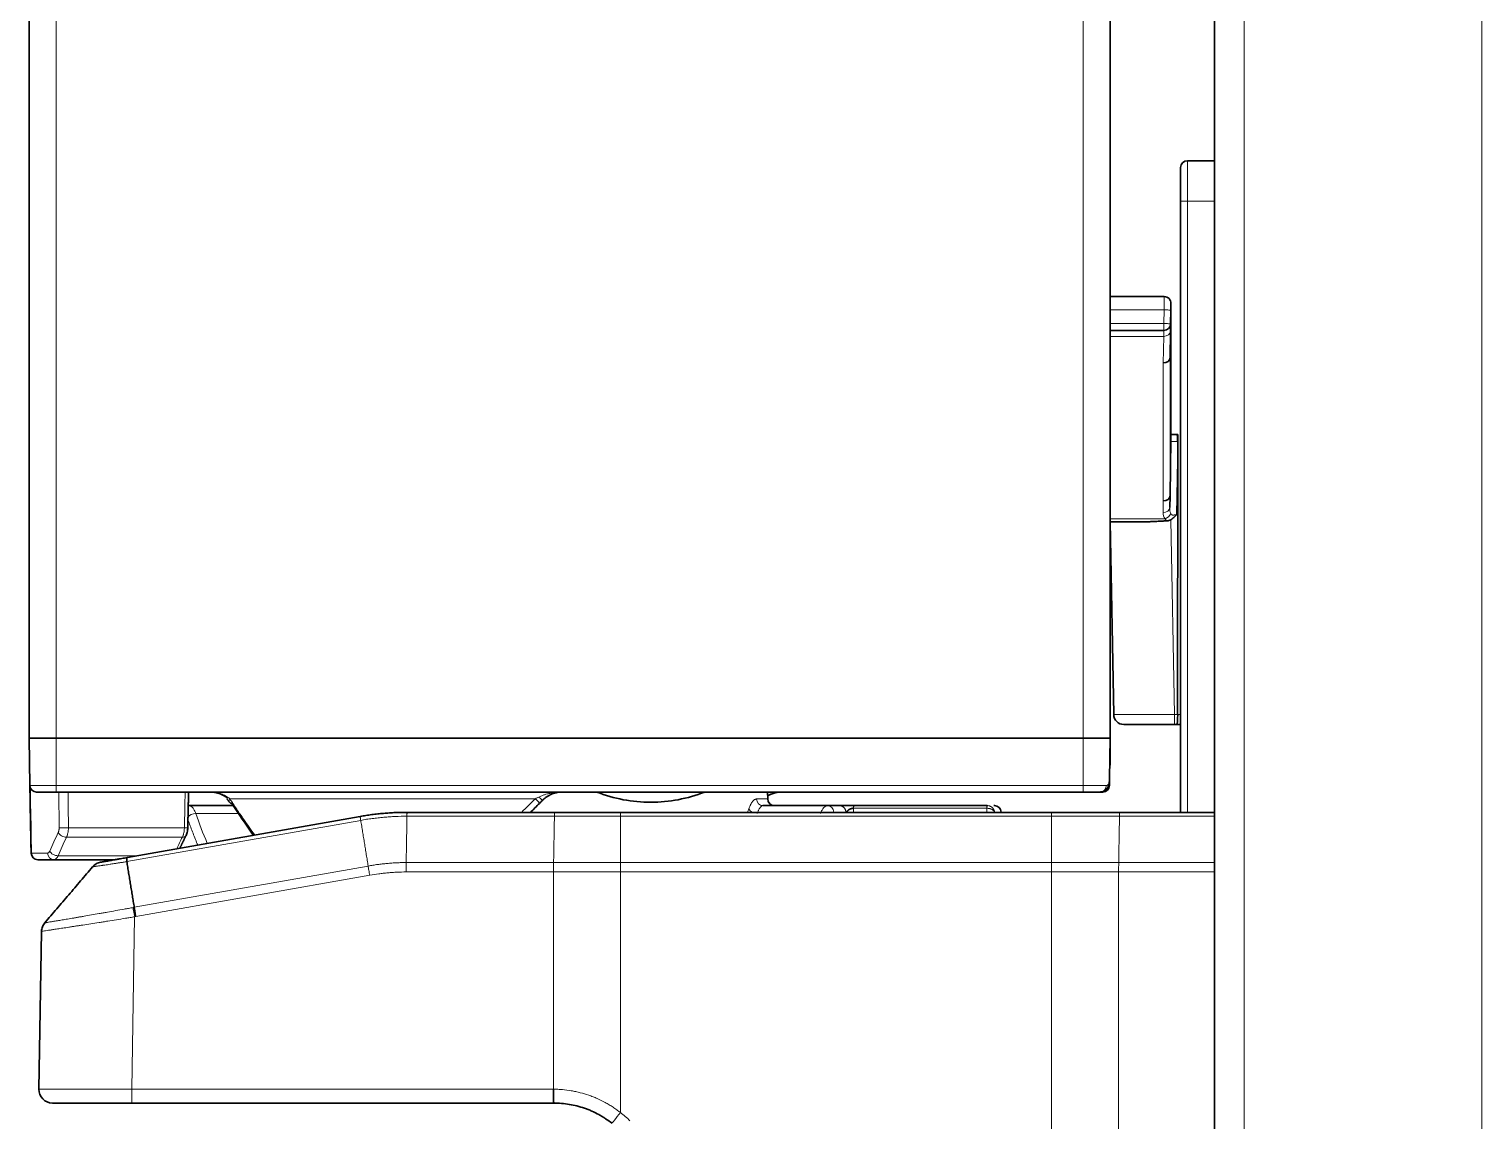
# Model space of a CAD drawing. Header units: inches. Extents: x -1096 to 3103, y -191 to 3207.
# Drawn here: x 15.8 to 123.3, y 1234.8 to 1315.6 of the extents above; entities that cross this region are included whole.
import ezdxf

# ---------------------------------------------------------------- set-up
doc = ezdxf.new("R2010")
doc.units = ezdxf.units.IN

msp = doc.modelspace()

# ---------------------------------------------------------------- linework, layer by layer
at = {"lineweight": 35}
for p, q in [((15.77, 1895.14), (15.77, 1263.14)), ((103.47, 1211.6), (103.47, 1829.13)), ((95.77, 1623.89), (95.77, 1263.14)), ((100.97, 1302.84), (100.97, 1305.34)), ((101.47, 1305.84), (103.47, 1305.84)), ((100.97, 1257.64), (100.97, 1302.84)), ((95.77, 1295.79), (99.76, 1295.79)), ((100.25, 1294.79), (100.23, 1293.78)), ((100.26, 1295.28), (100.25, 1294.79)), ((100.26, 1294.74), (100.26, 1294.74)), ((100.26, 1285.87), (100.26, 1294.74)), ((100.26, 1294.73), (100.26, 1294.74)), ((99.73, 1293.29), (95.77, 1293.29)), ((100.22, 1293.23), (100.19, 1291.26)), ((100.23, 1293.78), (100.22, 1293.23)), ((100.26, 1285.86), (100.26, 1285.87)), ((100.26, 1285.24), (100.19, 1281.06)), ((100.26, 1285.59), (100.69, 1285.59)), ((100.26, 1285.08), (100.26, 1285.12)), ((100.77, 1285.08), (100.75, 1264.88)), ((100.77, 1285.08), (100.77, 1285.08)), ((100.19, 1281.06), (100.17, 1280.19)), ((96.02, 1264.88), (95.77, 1279.14)), ((98.52, 1279.14), (95.77, 1279.14)), ((17.77, 1263.14), (15.77, 1263.14)), ((15.77, 1263.14), (17.77, 1263.14)), ((15.83, 1259.63), (15.77, 1263.14)), ((93.77, 1263.14), (17.77, 1263.14)), ((17.77, 1263.14), (93.77, 1263.14)), ((95.77, 1263.14), (93.77, 1263.14)), ((93.77, 1263.14), (95.77, 1263.14)), ((95.77, 1263.14), (95.71, 1260.12)), ((95.77, 1263.14), (95.77, 1261.14)), ((100.52, 1264.14), (96.77, 1264.14)), ((100.71, 1264.14), (100.52, 1264.14)), ((100.97, 1264.14), (100.71, 1264.14)), ((95.71, 1260.12), (95.71, 1259.78)), ((16.33, 1259.14), (17.77, 1259.14)), ((93.77, 1259.14), (17.77, 1259.14)), ((70.42, 1258.63), (70.41, 1259.14)), ((95.03, 1259.14), (93.77, 1259.14)), ((95.21, 1259.14), (95.03, 1259.14)), ((95.71, 1259.78), (95.71, 1259.63)), ((27.6, 1258.14), (30.89, 1258.14)), ((70.07, 1258.14), (74.84, 1258.14)), ((74.84, 1258.14), (75.71, 1258.14)), ((76.8, 1258.14), (86.65, 1258.14)), ((87.16, 1258.14), (87.19, 1258.14)), ((23.04, 1254.3), (40.27, 1257.34)), ((43.74, 1257.64), (54.65, 1257.64)), ((59.52, 1257.64), (91.42, 1257.64)), ((96.46, 1257.64), (103.47, 1257.64)), ((17.59, 1254.14), (16.42, 1254.14)), ((22.14, 1254.14), (17.59, 1254.14)), ((16.49, 1237.16), (16.69, 1248.83)), ((23.38, 1236.14), (17.49, 1236.14)), ((54.57, 1236.14), (23.38, 1236.14))]:
    msp.add_line(p, q, dxfattribs=at)
at = {"lineweight": 13}
for p, q in [((17.77, 1895.14), (17.77, 1263.14)), ((105.67, 1829.14), (105.67, 1122.55)), ((123.27, 1829.13), (123.27, 1133.34)), ((93.77, 1623.89), (93.77, 1263.14)), ((101.47, 1305.84), (101.47, 1302.84)), ((100.97, 1302.84), (101.47, 1302.84)), ((103.47, 1302.84), (101.47, 1302.84)), ((101.47, 1302.84), (101.47, 1257.64)), ((99.75, 1294.81), (99.76, 1295.79)), ((99.75, 1294.81), (95.77, 1294.81)), ((99.73, 1293.8), (99.75, 1294.81)), ((100.26, 1285.86), (100.26, 1294.73)), ((95.77, 1293.8), (99.73, 1293.8)), ((99.72, 1292.85), (99.73, 1293.29)), ((99.73, 1293.8), (99.73, 1293.29)), ((99.72, 1292.85), (95.77, 1292.85)), ((99.69, 1290.88), (99.72, 1292.85)), ((100.19, 1291.26), (100.19, 1281.06)), ((99.69, 1280.68), (99.69, 1290.88)), ((100.76, 1285.08), (100.66, 1279.65)), ((99.67, 1279.81), (99.69, 1280.68)), ((95.77, 1279.36), (99.83, 1279.36)), ((100.26, 1279.29), (100.52, 1264.88)), ((100.52, 1264.88), (100.52, 1264.14)), ((100.52, 1264.88), (100.75, 1264.88)), ((100.75, 1264.88), (100.97, 1264.88)), ((17.77, 1263.14), (17.77, 1259.63)), ((93.77, 1259.63), (93.77, 1263.14)), ((15.83, 1259.63), (17.77, 1259.63)), ((17.77, 1259.14), (17.77, 1259.63)), ((17.77, 1259.63), (93.77, 1259.63)), ((93.77, 1259.14), (93.77, 1259.63)), ((93.77, 1259.63), (95.47, 1259.63)), ((27.6, 1258.14), (27.55, 1258.14)), ((53.23, 1258.65), (30.62, 1258.65)), ((70.42, 1258.63), (69.59, 1258.63)), ((86.63, 1257.94), (76.78, 1257.94)), ((40.31, 1257.05), (23, 1254)), ((31.27, 1257.55), (28.11, 1257.55)), ((54.64, 1257.35), (43.73, 1257.35)), ((91.42, 1257.35), (59.52, 1257.35)), ((76.21, 1257.65), (75.32, 1257.65)), ((87.69, 1257.65), (87.21, 1257.65)), ((87.21, 1257.65), (87.21, 1257.64)), ((103.47, 1257.35), (96.45, 1257.35)), ((27.11, 1255.8), (18.54, 1255.8)), ((18.68, 1256.49), (27.26, 1256.49)), ((15.95, 1254.63), (17.14, 1254.63)), ((17.92, 1254.43), (23.8, 1254.43)), ((23.55, 1250.62), (40.86, 1253.67)), ((43.67, 1253.93), (54.58, 1253.93)), ((59.52, 1253.93), (91.42, 1253.93)), ((96.39, 1253.93), (103.47, 1253.93)), ((40.98, 1252.99), (23.66, 1249.93)), ((54.57, 1253.23), (43.67, 1253.23)), ((54.57, 1253.23), (54.57, 1237.16)), ((91.42, 1253.23), (59.52, 1253.23)), ((59.52, 1253.23), (59.52, 1235.44)), ((91.42, 1253.23), (91.42, 1203.62)), ((96.38, 1253.23), (96.37, 1201.16)), ((103.47, 1253.23), (96.38, 1253.23)), ((23.58, 1249.92), (23.36, 1237.16)), ((23.36, 1237.16), (54.55, 1237.16))]:
    msp.add_line(p, q, dxfattribs=at)
at = {"lineweight": 35}
for centre, radius, start, end in [((101.47, 1305.34), 0.5, 90, 180), ((99.76, 1295.29), 0.5, 359, 90), ((99.73, 1293.79), 0.5, 270, 359), ((96.77, 1264.89), 0.75, 181, 270), ((16.33, 1259.64), 0.5, 181, 270), ((61.77, 1269.39), 11, 248.715, 270), ((61.77, 1269.39), 11, 270, 291.285), ((95.21, 1259.64), 0.5, 270, 359), ((30.61, 1258.64), 0.5, 270, 298.1685), ((70.92, 1258.64), 0.5, 181, 270), ((87.19, 1257.64), 0.5, 1, 90), ((16.42, 1254.64), 0.5, 181, 270), ((17.49, 1237.14), 1, 179, 270)]:
    msp.add_arc(centre, radius, start, end, dxfattribs=at)
at = {"lineweight": 13}
for centre, major_axis, ratio, start_param, end_param in [((99.75, 1294.8), (-0.5, 0.009), 0.01745, 3.141593, 4.712694), ((99.72, 1293.24), (0.5, -0.009), 0.777889, 4.725966, 6.283185), ((99.73, 1293.79), (-0.5, 0.009), 0.01745, 3.141593, 4.712694), ((100.76, 1285.09), (0.5, 0.009), 0.017429, 3.213417, 4.646173), ((100.69, 1285.09), (0, 0.5), 0.065258, 4.693834, 6.283185), ((100.76, 1285.09), (-0.007, -0.5), 0.000253, 1.553345, 2.563751), ((100.69, 1280.56), (0.07, 4.52), 0.99762, 6.280069, 6.283462), ((99.67, 1280.2), (0.5, -0.009), 0.777889, 4.725966, 6.283185), ((100.67, 1279.81), (1, 0.036), 0.818727, 3.097569, 3.679507), ((99.83, 1279.75), (0.393, 0.309), 0.697541, 4.210984, 5.409098), ((100.67, 1280.2), (0.031, 0.828), 0.603263, 1.604404, 2.186342), ((100.52, 1264.89), (4.5, 0.01), 0.002908, 3.141635, 4.712127), ((95.03, 1259.64), (0, -0.5), 0.878296, 0, 1.553343), ((95.21, 1259.79), (-0.5, 0.009), 0.70707, 2.631602, 3.141593), ((95.17, 1259.79), (0.484, -0.125), 0.692384, 0.001257, 0.332256), ((30.83, 1258.91), (0.386, 0.317), 0.426632, 2.433988, 3.134508), ((31.02, 1258.66), (0.423, 0.267), 0.548283, 2.309898, 3.109857), ((53.17, 1258.66), (-0.354, 0.353), 0.071695, 3.09521, 4.615818), ((53.43, 1258.91), (-0.351, 0.356), 0.104067, 1.852154, 3.188109), ((69.49, 1257.91), (0.471, -0.168), 0.662439, 3.660483, 4.492506), ((70.07, 1258.64), (0, -0.5), 0.957601, 4.729842, 6.283185), ((74.84, 1257.64), (0, 0.5), 0.947061, 4.729842, 6.283185), ((86.66, 1257.94), (0, -0.2), 0.173648, 3.141593, 4.712389), ((86.67, 1257.94), (0, -0.2), 0.146939, 3.141593, 4.711917), ((27.95, 1257.2), (0.473, 0.162), 0.666784, 1.017825, 2.433797), ((51.11, 1254.86), (-20.78, 20.79), 0.621798, 0.904296, 0.994904), ((18.36, 1256.16), (-0.453, 0.212), 0.625056, 0.667798, 2.239688), ((50.76, 1257.13), (31.58, 31.59), 0.577306, 2.130715, 2.168287), ((18.43, 1256.5), (-0.5, -0.003), 0.023968, 0.508691, 2.094161), ((50.21, 1256.03), (22.99, 22.99), 0.577306, 2.102894, 2.13517), ((26.93, 1256.16), (0.449, -0.221), 0.615412, 5.393427, 6.288558), ((27.01, 1256.5), (0.5, -0.012), 0.006565, 5.236214, 6.293746), ((16.42, 1254.64), (-0.5, -0.009), 0.003337, 0, 0.377841), ((16.42, 1254.64), (0, 0.5), 0.929442, 1.58825, 3.141593), ((17.59, 1254.64), (0, 0.5), 0.897264, 1.58825, 3.141593), ((17.74, 1254.79), (-0.458, 0.2), 0.637712, 0.62412, 2.222577), ((23.6, 1249.9), (-0.193, 0.981), 0.013761, 0.773542, 1.550306), ((23.49, 1237.14), (-7, 0.02), 0.002449, 4.730105, 6.283149), ((23.38, 1237.14), (0, 1), 0.017452, 1.553343, 3.141593), ((54.57, 1237.14), (0, 1), 0.017452, 1.553343, 3.141593), ((59.52, 1235.43), (0.619, 0.786), 0.010799, 1.557085, 3.141593), ((54.57, 1229.16), (5.66, 5.66), 1, 0, 0.118288)]:
    msp.add_ellipse(centre, major_axis=major_axis, ratio=ratio, start_param=start_param, end_param=end_param, dxfattribs=at)
at = {"lineweight": 35}
for centre, major_axis, ratio, start_param, end_param in [((100.2, 1292.78), (0.04, 2.5), 0.014096, 5.604009, 5.842314), ((99.69, 1291.27), (-0.5, 0.004), 0.777912, 1.577585, 3.125945), ((100.19, 1319.91), (0, 28.66), 0.000391, 3.155158, 3.164018), ((100.33, 1288.58), (0.06, 3.5), 0.014096, 2.462416, 2.836204), ((99.69, 1281.07), (-0.5, 0.004), 0.777912, 1.577585, 3.125945), ((100.19, 1309.72), (0, 28.67), 0.000391, 3.155157, 3.164016), ((100.71, 1264.89), (0, 0.75), 0.061163, 3.141593, 4.694936), ((31.02, 1258.66), (0.423, 0.267), 0.548283, 3.109857, 3.830507), ((49.75, 1257.42), (-22.29, 22.3), 0.453049, 1.109371, 1.20589), ((51.05, 1257.42), (24.46, 24.46), 0.032732, 4.754065, 4.781197), ((54.59, 1237.14), (0.002, 1), 0.017491, 1.553382, 3.141593)]:
    msp.add_ellipse(centre, major_axis=major_axis, ratio=ratio, start_param=start_param, end_param=end_param, dxfattribs=at)
for points, degree in [([(100.69, 1285.59), (100.71, 1285.59), (100.73, 1285.59), (100.75, 1285.59)], 3), ([(95.65, 1259.66), (95.71, 1259.89), (95.71, 1260.12)], 2), ([(27.51, 1256.49), (27.57, 1259.14)], 1), ([(30.4, 1258.65), (30.53, 1258.51), (30.58, 1258.39)], 2), ([(86.66, 1258.14), (86.66, 1258.14), (86.67, 1258.14), (86.67, 1258.14)], 3), ([(54.65, 1257.64), (56.27, 1257.64), (57.9, 1257.64), (59.52, 1257.64)], 3), ([(26.93, 1254.99), (27.15, 1255.46), (27.38, 1255.93)], 2), ([(20.47, 1253.61), (16.93, 1249.47)], 1), ([(23.55, 1250.62), (23, 1254)], 1)]:
    msp.add_open_spline(points, degree=degree, dxfattribs=at)
at = {"lineweight": 13}
for points, degree in [([(100.76, 1285.08), (100.75, 1285.08), (100.74, 1285.08), (100.73, 1285.08)], 3), ([(95.65, 1259.78), (95.67, 1259.83), (95.7, 1259.95), (95.71, 1260.06), (95.71, 1260.12)], 3), ([(18.66, 1259.14), (18.67, 1258.26), (18.67, 1257.37), (18.68, 1256.49)], 3), ([(27.26, 1256.49), (27.28, 1257.37), (27.3, 1258.26), (27.32, 1259.14)], 3), ([(30.45, 1258.77), (30.51, 1258.73), (30.57, 1258.69), (30.62, 1258.65)], 3), ([(52.21, 1257.64), (52.55, 1257.98), (52.89, 1258.31), (53.23, 1258.65)], 3), ([(53.23, 1258.65), (53.32, 1258.69), (53.4, 1258.73), (53.49, 1258.77)], 3), ([(68.94, 1257.64), (68.97, 1257.73), (69, 1257.81), (69.03, 1257.9)], 3), ([(76.78, 1257.94), (76.78, 1257.84), (76.78, 1257.74), (76.78, 1257.64)], 3), ([(86.64, 1257.94), (86.64, 1257.94), (86.63, 1257.94), (86.63, 1257.94)], 3), ([(86.63, 1257.64), (86.63, 1257.74), (86.63, 1257.84), (86.63, 1257.94)], 3), ([(40.86, 1253.67), (40.31, 1257.05)], 1), ([(43.67, 1253.93), (43.73, 1257.35)], 1), ([(54.64, 1257.35), (54.58, 1253.93)], 1), ([(59.52, 1257.35), (57.89, 1257.35), (56.27, 1257.35), (54.64, 1257.35)], 3), ([(59.52, 1257.35), (59.52, 1253.93)], 1), ([(91.42, 1257.35), (91.42, 1253.93)], 1), ([(96.45, 1257.35), (96.39, 1253.93)], 1), ([(17.3, 1254.78), (17.5, 1255.23), (17.71, 1255.69), (17.92, 1256.15)], 3), ([(23.46, 1250.6), (23.49, 1250.61), (23.52, 1250.61), (23.55, 1250.62)], 3), ([(23.66, 1249.93), (23.64, 1249.93), (23.61, 1249.92), (23.58, 1249.92)], 3)]:
    msp.add_open_spline(points, degree=degree, dxfattribs=at)
at = {"lineweight": 35}
for points, knots in [([(100.75, 1285.59), (100.75, 1285.59), (100.75, 1285.59), (100.75, 1285.59), (100.75, 1285.59), (100.75, 1285.59), (100.75, 1285.58), (100.76, 1285.58), (100.76, 1285.57), (100.76, 1285.56), (100.76, 1285.55), (100.76, 1285.52), (100.76, 1285.51)], [0, 0, 0, 0, 0.0625, 0.0625, 0.125, 0.25, 0.375, 0.375, 0.5, 0.5, 0.75, 1, 1, 1, 1]), ([(100.76, 1285.51), (100.77, 1285.49), (100.77, 1285.46), (100.77, 1285.42), (100.77, 1285.41), (100.77, 1285.4), (100.77, 1285.39), (100.77, 1285.36), (100.77, 1285.33), (100.77, 1285.29), (100.77, 1285.26), (100.77, 1285.25), (100.77, 1285.23), (100.77, 1285.22), (100.77, 1285.17), (100.77, 1285.12), (100.77, 1285.08)], [0, 0, 0, 0, 0.25, 0.25, 0.3125, 0.3125, 0.375, 0.375, 0.5, 0.625, 0.625, 0.6875, 0.6875, 0.75, 0.75, 1, 1, 1, 1]), ([(100.26, 1279.29), (100.21, 1279.27), (100.16, 1279.24), (100.08, 1279.22), (100.05, 1279.21), (100, 1279.2), (99.97, 1279.2), (99.94, 1279.2)], [0, 0, 0, 0, 0.5, 0.5, 0.75, 0.75, 1, 1, 1, 1]), ([(100.66, 1279.65), (100.66, 1279.64), (100.65, 1279.64), (100.63, 1279.62), (100.62, 1279.61), (100.6, 1279.59), (100.59, 1279.57), (100.54, 1279.52), (100.51, 1279.49), (100.44, 1279.43), (100.41, 1279.4), (100.34, 1279.34), (100.3, 1279.32), (100.26, 1279.29)], [0, 0, 0, 0, 0.0625, 0.0625, 0.125, 0.125, 0.25, 0.25, 0.5, 0.5, 0.75, 0.75, 1, 1, 1, 1]), ([(99.94, 1279.2), (99.82, 1279.2), (99.7, 1279.19), (99.46, 1279.18), (99.34, 1279.17), (99.1, 1279.16), (98.98, 1279.15), (98.81, 1279.15), (98.75, 1279.14), (98.63, 1279.14), (98.58, 1279.14), (98.52, 1279.14)], [0, 0, 0, 0, 0.25, 0.25, 0.5, 0.5, 0.75, 0.75, 0.875, 0.875, 1, 1, 1, 1]), ([(15.92, 1254.63), (15.9, 1255.3), (15.89, 1255.97), (15.86, 1257.64), (15.85, 1258.63), (15.83, 1259.63)], [0, 0, 0, 0, 0.401809, 0.401809, 1, 1, 1, 1]), ([(30.45, 1258.7), (30.4, 1258.74), (30.34, 1258.78), (30.26, 1258.84), (30.23, 1258.86), (30.16, 1258.89), (30.13, 1258.9), (30.04, 1258.95), (29.97, 1258.98), (29.84, 1259.02), (29.77, 1259.04), (29.64, 1259.08), (29.57, 1259.09), (29.43, 1259.12), (29.36, 1259.13), (29.25, 1259.13), (29.2, 1259.14), (29.14, 1259.14), (29.11, 1259.14), (29.09, 1259.14), (29.07, 1259.14)], [0, 0, 0, 0, 0.138194, 0.138194, 0.210011, 0.210011, 0.281828, 0.281828, 0.425463, 0.425463, 0.569097, 0.569097, 0.712731, 0.712731, 0.856366, 0.856366, 0.928183, 0.964091, 0.964091, 1, 1, 1, 1]), ([(55.24, 1259.14), (55.23, 1259.14), (55.21, 1259.14), (55.18, 1259.14), (55.16, 1259.14), (55.11, 1259.14), (55.08, 1259.13), (54.98, 1259.13), (54.92, 1259.12), (54.79, 1259.09), (54.73, 1259.08), (54.6, 1259.04), (54.54, 1259.02), (54.45, 1258.99), (54.42, 1258.98), (54.37, 1258.96), (54.35, 1258.95), (54.32, 1258.93), (54.31, 1258.93), (54.23, 1258.89), (54.17, 1258.86), (54.06, 1258.78), (54, 1258.74), (53.93, 1258.69), (53.91, 1258.68), (53.89, 1258.65), (53.87, 1258.64), (53.83, 1258.61), (53.81, 1258.58), (53.78, 1258.55)], [0, 0, 0, 0, 0.03125, 0.03125, 0.0625, 0.0625, 0.125, 0.125, 0.25, 0.25, 0.375, 0.375, 0.5, 0.5, 0.5625, 0.5625, 0.59375, 0.59375, 0.625, 0.625, 0.75, 0.75, 0.875, 0.875, 0.90625, 0.90625, 0.9375, 0.9375, 1, 1, 1, 1]), ([(70.41, 1258.86), (70.44, 1258.88), (70.67, 1259.01), (71.03, 1259.12), (71.35, 1259.14), (71.46, 1259.14)], [0, 0, 0, 0, 0.1136, 0.692797, 1, 1, 1, 1]), ([(95.04, 1259.15), (95.07, 1259.15), (95.19, 1259.15), (95.38, 1259.23), (95.54, 1259.38), (95.62, 1259.54), (95.64, 1259.63), (95.65, 1259.66)], [0, 0, 0, 0, 0.131831, 0.396483, 0.658678, 0.884132, 1, 1, 1, 1]), ([(53.78, 1258.55), (53.74, 1258.51), (53.69, 1258.47), (53.61, 1258.39), (53.57, 1258.35), (53.53, 1258.3)], [0, 0, 0, 0, 0.5, 0.5, 1, 1, 1, 1]), ([(76.81, 1258.14), (76.56, 1258.14), (76.35, 1258.14), (76.07, 1258.14), (75.98, 1258.14), (75.82, 1258.14), (75.75, 1258.14), (75.71, 1258.14)], [0, 0, 0, 0, 0.5, 0.5, 0.75, 0.75, 1, 1, 1, 1]), ([(76.78, 1257.94), (76.77, 1257.94), (76.77, 1257.94), (76.76, 1257.94), (76.75, 1257.94), (76.74, 1257.94), (76.73, 1257.94), (76.72, 1257.94), (76.71, 1257.94), (76.71, 1257.94), (76.7, 1257.94), (76.69, 1257.93), (76.68, 1257.93), (76.67, 1257.93), (76.66, 1257.93), (76.65, 1257.93), (76.64, 1257.93), (76.63, 1257.92), (76.62, 1257.92), (76.61, 1257.92), (76.61, 1257.92), (76.6, 1257.91), (76.59, 1257.91), (76.58, 1257.91), (76.57, 1257.9), (76.56, 1257.9), (76.55, 1257.9), (76.54, 1257.89), (76.53, 1257.89), (76.53, 1257.89), (76.52, 1257.88), (76.51, 1257.88), (76.5, 1257.88), (76.49, 1257.87), (76.48, 1257.87), (76.47, 1257.86), (76.47, 1257.86), (76.46, 1257.85), (76.45, 1257.85), (76.44, 1257.84), (76.43, 1257.84), (76.43, 1257.83), (76.42, 1257.83), (76.41, 1257.82), (76.4, 1257.81), (76.4, 1257.81), (76.39, 1257.8), (76.38, 1257.79), (76.37, 1257.78), (76.36, 1257.77), (76.34, 1257.76), (76.33, 1257.75), (76.33, 1257.74), (76.32, 1257.73), (76.31, 1257.73), (76.3, 1257.72), (76.3, 1257.71), (76.29, 1257.71), (76.29, 1257.7), (76.28, 1257.7), (76.28, 1257.7), (76.28, 1257.69), (76.27, 1257.69), (76.27, 1257.68), (76.26, 1257.68), (76.25, 1257.67), (76.25, 1257.67), (76.24, 1257.67), (76.24, 1257.66), (76.23, 1257.66), (76.23, 1257.66), (76.22, 1257.65), (76.22, 1257.65), (76.22, 1257.65), (76.21, 1257.65), (76.21, 1257.65), (76.21, 1257.65), (76.21, 1257.65)], [0, 0, 0, 0, 0.010817, 0.021639, 0.032469, 0.04331, 0.054164, 0.065034, 0.075922, 0.086832, 0.097765, 0.108724, 0.119712, 0.13073, 0.141782, 0.15287, 0.163996, 0.175163, 0.186373, 0.197628, 0.208932, 0.220285, 0.23169, 0.243149, 0.254666, 0.266241, 0.277877, 0.289576, 0.301339, 0.31317, 0.32507, 0.337041, 0.349085, 0.361204, 0.373399, 0.385673, 0.398027, 0.410463, 0.422983, 0.435587, 0.448279, 0.46106, 0.473931, 0.486893, 0.499949, 0.513099, 0.526345, 0.539689, 0.564733, 0.588324, 0.610464, 0.631153, 0.65039, 0.668177, 0.684512, 0.699398, 0.712833, 0.724818, 0.735355, 0.744445, 0.752088, 0.758289, 0.773846, 0.789409, 0.804994, 0.82062, 0.836304, 0.852063, 0.867916, 0.883877, 0.899964, 0.916194, 0.93258, 0.94914, 0.965887, 0.982836, 1, 1, 1, 1]), ([(40.27, 1257.34), (40.41, 1257.36), (40.55, 1257.39), (40.84, 1257.43), (40.98, 1257.45), (41.27, 1257.49), (41.42, 1257.51), (41.71, 1257.54), (41.85, 1257.55), (42.14, 1257.58), (42.29, 1257.59), (42.58, 1257.61), (42.72, 1257.62), (43.01, 1257.63), (43.16, 1257.63), (43.45, 1257.64), (43.59, 1257.64), (43.74, 1257.64)], [0, 0, 0, 0, 0.125, 0.125, 0.25, 0.25, 0.375, 0.375, 0.5, 0.5, 0.625, 0.625, 0.75, 0.75, 0.875, 0.875, 1, 1, 1, 1]), ([(91.42, 1257.64), (92.26, 1257.64), (93.1, 1257.64), (94.78, 1257.64), (95.62, 1257.64), (96.46, 1257.64)], [0, 0, 0, 0, 0.5, 0.5, 1, 1, 1, 1]), ([(27.38, 1255.94), (27.4, 1255.98), (27.47, 1256.13), (27.51, 1256.33), (27.51, 1256.47), (27.51, 1256.49)], [0, 0, 0, 0, 0.263657, 0.90571, 1, 1, 1, 1]), ([(20.47, 1253.61), (20.51, 1253.66), (20.55, 1253.7), (20.64, 1253.77), (20.69, 1253.8), (20.79, 1253.86), (20.84, 1253.89), (20.95, 1253.93), (21, 1253.94), (21.06, 1253.95)], [0, 0, 0, 0, 0.25, 0.25, 0.5, 0.5, 0.75, 0.75, 1, 1, 1, 1]), ([(21.06, 1253.95), (21.06, 1253.95), (21.06, 1253.95), (21.07, 1253.95), (21.07, 1253.95), (21.08, 1253.95), (21.09, 1253.96), (21.12, 1253.96), (21.13, 1253.96), (21.17, 1253.97), (21.19, 1253.97), (21.23, 1253.98), (21.24, 1253.98), (21.27, 1253.99), (21.28, 1253.99), (21.33, 1254), (21.36, 1254), (21.43, 1254.02), (21.46, 1254.02), (21.54, 1254.04), (21.58, 1254.04), (21.65, 1254.05), (21.67, 1254.06), (21.72, 1254.07), (21.74, 1254.07), (21.79, 1254.08), (21.82, 1254.08), (21.87, 1254.09), (21.89, 1254.1), (22.03, 1254.12), (22.14, 1254.14), (22.29, 1254.17), (22.32, 1254.17), (22.38, 1254.18), (22.41, 1254.19), (22.5, 1254.21), (22.63, 1254.23), (22.76, 1254.25), (22.9, 1254.27), (22.97, 1254.29), (23.04, 1254.3)], [0, 0, 0, 0, 0.03125, 0.03125, 0.0625, 0.0625, 0.125, 0.125, 0.1875, 0.1875, 0.25, 0.25, 0.28125, 0.28125, 0.3125, 0.3125, 0.375, 0.375, 0.4375, 0.4375, 0.5, 0.5, 0.53125, 0.53125, 0.5625, 0.5625, 0.59375, 0.59375, 0.625, 0.625, 0.75, 0.75, 0.78125, 0.78125, 0.8125, 0.8125, 0.875, 0.9375, 0.9375, 1, 1, 1, 1]), ([(23, 1254), (23, 1254.05), (23, 1254.09), (23, 1254.14), (23, 1254.16), (23, 1254.19), (23, 1254.2), (23, 1254.24), (23.01, 1254.26), (23.02, 1254.28), (23.02, 1254.29), (23.03, 1254.29), (23.03, 1254.3), (23.03, 1254.3), (23.03, 1254.3), (23.03, 1254.3), (23.03, 1254.3), (23.04, 1254.3), (23.04, 1254.3)], [0, 0, 0, 0, 0.25, 0.25, 0.375, 0.375, 0.5, 0.5, 0.75, 0.75, 0.875, 0.875, 0.9375, 0.96875, 0.96875, 0.984375, 0.984375, 1, 1, 1, 1]), ([(23.55, 1250.62), (23.55, 1250.57), (23.56, 1250.52), (23.58, 1250.42), (23.59, 1250.36), (23.61, 1250.25), (23.62, 1250.19), (23.64, 1250.06), (23.65, 1250), (23.66, 1249.93)], [0, 0, 0, 0, 0.25, 0.25, 0.5, 0.5, 0.75, 0.75, 1, 1, 1, 1]), ([(16.93, 1249.47), (16.89, 1249.42), (16.86, 1249.38), (16.8, 1249.28), (16.77, 1249.23), (16.73, 1249.12), (16.72, 1249.06), (16.7, 1248.95), (16.69, 1248.89), (16.69, 1248.83)], [0, 0, 0, 0, 0.25, 0.25, 0.5, 0.5, 0.75, 0.75, 1, 1, 1, 1]), ([(58.9, 1234.64), (58.75, 1234.76), (58.59, 1234.87), (58.35, 1235.03), (58.26, 1235.09), (58.1, 1235.19), (58.01, 1235.24), (57.76, 1235.37), (57.58, 1235.46), (57.32, 1235.58), (57.23, 1235.62), (57.05, 1235.69), (56.96, 1235.72), (56.68, 1235.82), (56.5, 1235.87), (56.12, 1235.97), (55.93, 1236.01), (55.55, 1236.07), (55.17, 1236.12), (54.78, 1236.14), (54.58, 1236.14)], [0, 0, 0, 0, 0.125, 0.125, 0.1875, 0.1875, 0.25, 0.25, 0.375, 0.375, 0.4375, 0.4375, 0.5, 0.5, 0.625, 0.625, 0.75, 0.75, 0.875, 1, 1, 1, 1])]:
    msp.add_open_spline(points, degree=3, knots=knots, dxfattribs=at)
at = {"lineweight": 13}
for points, knots in [([(99.94, 1279.2), (99.93, 1279.21), (99.92, 1279.22), (99.9, 1279.24), (99.89, 1279.26), (99.86, 1279.3), (99.84, 1279.33), (99.83, 1279.36)], [0, 0, 0, 0, 0.25, 0.25, 0.5, 0.5, 1, 1, 1, 1]), ([(100.25, 1279.74), (100.25, 1279.72), (100.26, 1279.7), (100.28, 1279.68), (100.28, 1279.68), (100.3, 1279.66), (100.3, 1279.66), (100.32, 1279.65), (100.32, 1279.64), (100.34, 1279.64), (100.35, 1279.64), (100.37, 1279.63), (100.37, 1279.63), (100.39, 1279.63), (100.4, 1279.63), (100.43, 1279.63), (100.45, 1279.63), (100.48, 1279.63), (100.49, 1279.64), (100.51, 1279.64), (100.52, 1279.64), (100.55, 1279.64), (100.58, 1279.65), (100.62, 1279.65), (100.64, 1279.65), (100.66, 1279.65)], [0, 0, 0, 0, 0.125, 0.125, 0.1875, 0.1875, 0.25, 0.25, 0.3125, 0.3125, 0.375, 0.375, 0.4375, 0.4375, 0.5, 0.5, 0.625, 0.625, 0.6875, 0.6875, 0.75, 0.75, 0.875, 0.875, 1, 1, 1, 1]), ([(15.87, 1259.45), (15.87, 1259.35), (15.87, 1259.24), (15.88, 1258.81), (15.88, 1258.47), (15.91, 1256.97), (15.93, 1255.8), (15.95, 1254.63)], [0, 0, 0, 0, 0.063878, 0.063878, 0.27147, 0.27147, 1, 1, 1, 1]), ([(17.99, 1256.49), (17.99, 1256.82), (17.99, 1257.16), (17.98, 1258.04), (17.98, 1258.59), (17.97, 1259.14)], [0, 0, 0, 0, 0.377336, 0.377336, 1, 1, 1, 1]), ([(29.07, 1259.14), (29.09, 1259.14), (29.1, 1259.14), (29.13, 1259.14), (29.18, 1259.14), (29.22, 1259.14), (29.31, 1259.13), (29.37, 1259.13), (29.55, 1259.1), (29.67, 1259.08), (29.85, 1259.04), (29.91, 1259.02), (30.02, 1258.99), (30.08, 1258.97), (30.19, 1258.92), (30.25, 1258.89), (30.35, 1258.84), (30.4, 1258.81), (30.45, 1258.77)], [0, 0, 0, 0, 0.03125, 0.03125, 0.0625, 0.125, 0.125, 0.25, 0.25, 0.5, 0.5, 0.625, 0.625, 0.75, 0.75, 0.875, 0.875, 1, 1, 1, 1]), ([(53.49, 1258.77), (53.52, 1258.79), (53.56, 1258.81), (53.63, 1258.84), (53.66, 1258.85), (53.77, 1258.89), (53.84, 1258.92), (53.98, 1258.97), (54.05, 1258.99), (54.16, 1259.01), (54.2, 1259.02), (54.27, 1259.04), (54.31, 1259.05), (54.49, 1259.08), (54.64, 1259.1), (54.87, 1259.13), (54.94, 1259.13), (55.05, 1259.14), (55.09, 1259.14), (55.17, 1259.14), (55.2, 1259.14), (55.24, 1259.14)], [0, 0, 0, 0, 0.0625, 0.0625, 0.125, 0.125, 0.25, 0.25, 0.375, 0.375, 0.4375, 0.4375, 0.5, 0.5, 0.75, 0.75, 0.875, 0.875, 0.9375, 0.9375, 1, 1, 1, 1]), ([(70.41, 1258.91), (70.42, 1258.91), (70.43, 1258.92), (70.5, 1258.95), (70.56, 1258.98), (70.7, 1259.02), (70.76, 1259.04), (70.9, 1259.08), (70.97, 1259.09), (71.11, 1259.12), (71.18, 1259.13), (71.29, 1259.13), (71.34, 1259.14), (71.39, 1259.14), (71.43, 1259.14), (71.45, 1259.14), (71.46, 1259.14)], [0, 0, 0, 0, 0.023986, 0.023986, 0.219188, 0.219188, 0.414391, 0.414391, 0.609594, 0.609594, 0.804797, 0.804797, 0.902399, 0.951199, 0.951199, 1, 1, 1, 1]), ([(95.47, 1259.63), (95.49, 1259.63), (95.51, 1259.63), (95.54, 1259.64), (95.55, 1259.65), (95.57, 1259.65), (95.57, 1259.66), (95.6, 1259.68), (95.61, 1259.69), (95.63, 1259.72), (95.63, 1259.73), (95.65, 1259.75), (95.65, 1259.77), (95.65, 1259.78)], [0, 0, 0, 0, 0.25, 0.25, 0.375, 0.375, 0.5, 0.5, 0.75, 0.75, 0.875, 0.875, 1, 1, 1, 1]), ([(27.6, 1258.14), (27.64, 1258.14), (27.69, 1258.13), (27.76, 1258.09), (27.78, 1258.07), (27.81, 1258.05), (27.82, 1258.04), (27.85, 1258.01), (27.86, 1258), (27.91, 1257.94), (27.95, 1257.88), (28, 1257.79), (28.01, 1257.77), (28.03, 1257.73), (28.04, 1257.71), (28.07, 1257.65), (28.09, 1257.6), (28.11, 1257.55)], [0, 0, 0, 0, 0.25, 0.25, 0.375, 0.375, 0.4375, 0.4375, 0.5, 0.5, 0.75, 0.75, 0.8125, 0.8125, 0.875, 0.875, 1, 1, 1, 1]), ([(30.62, 1258.65), (30.79, 1258.39), (30.96, 1258.14), (31.3, 1257.62), (31.48, 1257.37), (31.92, 1256.73), (32.19, 1256.35), (32.47, 1255.96)], [0, 0, 0, 0, 0.286559, 0.286559, 0.573117, 0.573117, 1, 1, 1, 1]), ([(69.03, 1257.9), (69.05, 1257.96), (69.07, 1258.01), (69.1, 1258.09), (69.11, 1258.12), (69.13, 1258.17), (69.15, 1258.19), (69.18, 1258.26), (69.23, 1258.34), (69.27, 1258.41), (69.31, 1258.46), (69.32, 1258.47), (69.34, 1258.49), (69.35, 1258.5), (69.36, 1258.51), (69.39, 1258.54), (69.45, 1258.59), (69.52, 1258.62), (69.57, 1258.63), (69.59, 1258.63)], [0, 0, 0, 0, 0.125, 0.125, 0.1875, 0.1875, 0.25, 0.25, 0.375, 0.5, 0.5, 0.5625, 0.5625, 0.59375, 0.59375, 0.625, 0.75, 0.875, 1, 1, 1, 1]), ([(70.07, 1258.14), (70.03, 1258.14), (70, 1258.13), (69.95, 1258.09), (69.93, 1258.07), (69.9, 1258.05), (69.89, 1258.04), (69.87, 1258.01), (69.86, 1258), (69.82, 1257.94), (69.78, 1257.88), (69.74, 1257.79), (69.73, 1257.77), (69.71, 1257.73), (69.7, 1257.71), (69.68, 1257.65), (69.66, 1257.6), (69.65, 1257.55)], [0, 0, 0, 0, 0.25, 0.25, 0.375, 0.375, 0.4375, 0.4375, 0.5, 0.5, 0.75, 0.75, 0.8125, 0.8125, 0.875, 0.875, 1, 1, 1, 1]), ([(74.33, 1257.55), (74.36, 1257.65), (74.4, 1257.73), (74.46, 1257.84), (74.48, 1257.87), (74.51, 1257.92), (74.52, 1257.93), (74.55, 1257.96), (74.56, 1257.98), (74.61, 1258.04), (74.66, 1258.08), (74.72, 1258.11), (74.73, 1258.11), (74.75, 1258.12), (74.76, 1258.13), (74.8, 1258.14), (74.82, 1258.14), (74.84, 1258.14)], [0, 0, 0, 0, 0.25, 0.25, 0.375, 0.375, 0.4375, 0.4375, 0.5, 0.5, 0.75, 0.75, 0.8125, 0.8125, 0.875, 0.875, 1, 1, 1, 1]), ([(76.81, 1258.14), (76.81, 1258.14), (76.8, 1258.14), (76.8, 1258.12), (76.79, 1258.1), (76.78, 1258.06), (76.78, 1258.04), (76.78, 1257.99), (76.78, 1257.97), (76.78, 1257.94)], [0, 0, 0, 0, 0.25, 0.25, 0.5, 0.5, 0.75, 0.75, 1, 1, 1, 1]), ([(87.21, 1257.65), (87.21, 1257.65), (87.21, 1257.66), (87.21, 1257.67), (87.2, 1257.67), (87.2, 1257.69), (87.19, 1257.69), (87.18, 1257.71), (87.18, 1257.72), (87.16, 1257.74), (87.16, 1257.75), (87.13, 1257.77), (87.12, 1257.79), (87.08, 1257.81), (87.07, 1257.82), (87.05, 1257.83), (87.04, 1257.84), (87.03, 1257.85), (87, 1257.86), (86.97, 1257.88), (86.93, 1257.89), (86.91, 1257.9), (86.88, 1257.91), (86.86, 1257.91), (86.83, 1257.92), (86.81, 1257.92), (86.78, 1257.93), (86.76, 1257.93), (86.71, 1257.94), (86.68, 1257.94), (86.64, 1257.94)], [0, 0, 0, 0, 0.03125, 0.03125, 0.0625, 0.0625, 0.125, 0.125, 0.1875, 0.1875, 0.25, 0.25, 0.375, 0.375, 0.4375, 0.46875, 0.46875, 0.5, 0.5, 0.625, 0.625, 0.6875, 0.6875, 0.75, 0.75, 0.8125, 0.8125, 0.875, 0.875, 1, 1, 1, 1]), ([(86.67, 1258.14), (86.7, 1258.14), (86.74, 1258.14), (86.79, 1258.13), (86.81, 1258.12), (86.84, 1258.11), (86.86, 1258.1), (86.89, 1258.09), (86.91, 1258.08), (86.94, 1258.07), (86.95, 1258.06), (86.99, 1258.03), (87.02, 1258.01), (87.05, 1257.98), (87.06, 1257.97), (87.07, 1257.96), (87.09, 1257.94), (87.1, 1257.92), (87.13, 1257.88), (87.15, 1257.86), (87.17, 1257.81), (87.17, 1257.8), (87.18, 1257.77), (87.19, 1257.75), (87.2, 1257.72), (87.2, 1257.71), (87.21, 1257.69), (87.21, 1257.68), (87.21, 1257.66), (87.21, 1257.66), (87.21, 1257.65)], [0, 0, 0, 0, 0.125, 0.125, 0.1875, 0.1875, 0.25, 0.25, 0.3125, 0.3125, 0.375, 0.375, 0.5, 0.5, 0.53125, 0.53125, 0.5625, 0.625, 0.625, 0.75, 0.75, 0.8125, 0.8125, 0.875, 0.875, 0.9375, 0.9375, 0.96875, 0.96875, 1, 1, 1, 1]), ([(28.25, 1255.23), (28.22, 1255.29), (28.07, 1255.65), (27.93, 1256.02), (27.7, 1256.61), (27.59, 1256.91), (27.48, 1257.21)], [0, 0, 0, 0, 0.099074, 0.549537, 0.549537, 1, 1, 1, 1]), ([(40.31, 1257.05), (40.3, 1257.1), (40.3, 1257.14), (40.28, 1257.21), (40.28, 1257.24), (40.27, 1257.29), (40.27, 1257.31), (40.27, 1257.33), (40.26, 1257.34), (40.27, 1257.34)], [0, 0, 0, 0, 0.25, 0.25, 0.5, 0.5, 0.75, 0.75, 1, 1, 1, 1]), ([(43.73, 1257.35), (43.45, 1257.35), (43.16, 1257.35), (42.73, 1257.33), (42.59, 1257.32), (42.3, 1257.3), (42.16, 1257.29), (41.87, 1257.27), (41.73, 1257.25), (41.45, 1257.22), (41.3, 1257.2), (41.02, 1257.17), (40.88, 1257.15), (40.59, 1257.1), (40.45, 1257.08), (40.31, 1257.05)], [0, 0, 0, 0, 0.25, 0.25, 0.375, 0.375, 0.5, 0.5, 0.625, 0.625, 0.75, 0.75, 0.875, 0.875, 1, 1, 1, 1]), ([(43.73, 1257.35), (43.73, 1257.4), (43.73, 1257.44), (43.73, 1257.51), (43.73, 1257.54), (43.74, 1257.59), (43.74, 1257.61), (43.74, 1257.63), (43.74, 1257.64), (43.74, 1257.64)], [0, 0, 0, 0, 0.25, 0.25, 0.5, 0.5, 0.75, 0.75, 1, 1, 1, 1]), ([(54.64, 1257.35), (54.64, 1257.4), (54.64, 1257.44), (54.64, 1257.51), (54.64, 1257.54), (54.65, 1257.59), (54.65, 1257.61), (54.65, 1257.63), (54.65, 1257.64), (54.65, 1257.64)], [0, 0, 0, 0, 0.25, 0.25, 0.5, 0.5, 0.75, 0.75, 1, 1, 1, 1]), ([(59.52, 1257.35), (59.52, 1257.4), (59.52, 1257.44), (59.52, 1257.51), (59.52, 1257.54), (59.52, 1257.59), (59.52, 1257.61), (59.52, 1257.63), (59.52, 1257.64), (59.52, 1257.64)], [0, 0, 0, 0, 0.250752, 0.250752, 0.501503, 0.501503, 0.752255, 0.752255, 1, 1, 1, 1]), ([(91.42, 1257.35), (91.42, 1257.4), (91.42, 1257.44), (91.42, 1257.51), (91.42, 1257.54), (91.42, 1257.59), (91.42, 1257.61), (91.42, 1257.63), (91.42, 1257.64), (91.42, 1257.64)], [0, 0, 0, 0, 0.250752, 0.250752, 0.501503, 0.501503, 0.752255, 0.752255, 1, 1, 1, 1]), ([(96.45, 1257.35), (95.61, 1257.35), (94.77, 1257.35), (93.09, 1257.35), (92.26, 1257.35), (91.42, 1257.35)], [0, 0, 0, 0, 0.5, 0.5, 1, 1, 1, 1]), ([(96.46, 1257.64), (96.46, 1257.64), (96.46, 1257.63), (96.46, 1257.61), (96.46, 1257.59), (96.45, 1257.54), (96.45, 1257.51), (96.45, 1257.44), (96.45, 1257.4), (96.45, 1257.35)], [0, 0, 0, 0, 0.25, 0.25, 0.5, 0.5, 0.75, 0.75, 1, 1, 1, 1]), ([(17.92, 1256.15), (17.94, 1256.17), (17.95, 1256.19), (17.96, 1256.25), (17.97, 1256.27), (17.98, 1256.32), (17.98, 1256.33), (17.98, 1256.36), (17.99, 1256.38), (17.99, 1256.43), (17.99, 1256.46), (17.99, 1256.49)], [0, 0, 0, 0, 0.25, 0.25, 0.5, 0.5, 0.625, 0.625, 0.75, 0.75, 1, 1, 1, 1]), ([(18.68, 1256.49), (18.68, 1256.43), (18.67, 1256.36), (18.67, 1256.27), (18.66, 1256.24), (18.65, 1256.18), (18.65, 1256.15), (18.63, 1256.06), (18.62, 1256), (18.59, 1255.92), (18.58, 1255.9), (18.56, 1255.85), (18.55, 1255.82), (18.54, 1255.8)], [0, 0, 0, 0, 0.25, 0.25, 0.375, 0.375, 0.5, 0.5, 0.75, 0.75, 0.875, 0.875, 1, 1, 1, 1]), ([(27.11, 1255.8), (27.13, 1255.85), (27.15, 1255.9), (27.18, 1255.98), (27.19, 1256), (27.2, 1256.06), (27.21, 1256.09), (27.23, 1256.18), (27.24, 1256.24), (27.25, 1256.33), (27.25, 1256.36), (27.26, 1256.43), (27.26, 1256.46), (27.26, 1256.49)], [0, 0, 0, 0, 0.25, 0.25, 0.375, 0.375, 0.5, 0.5, 0.75, 0.75, 0.875, 0.875, 1, 1, 1, 1]), ([(17.14, 1254.63), (17.15, 1254.63), (17.15, 1254.63), (17.17, 1254.64), (17.18, 1254.64), (17.2, 1254.65), (17.21, 1254.66), (17.23, 1254.68), (17.24, 1254.68), (17.25, 1254.7), (17.26, 1254.71), (17.28, 1254.73), (17.29, 1254.75), (17.3, 1254.78)], [0, 0, 0, 0, 0.125, 0.125, 0.25, 0.25, 0.5, 0.5, 0.625, 0.625, 0.75, 0.75, 1, 1, 1, 1]), ([(17.92, 1254.43), (17.9, 1254.39), (17.88, 1254.35), (17.84, 1254.29), (17.82, 1254.27), (17.8, 1254.24), (17.78, 1254.23), (17.74, 1254.19), (17.71, 1254.17), (17.67, 1254.16), (17.67, 1254.15), (17.65, 1254.15), (17.64, 1254.15), (17.62, 1254.14), (17.6, 1254.14), (17.59, 1254.14)], [0, 0, 0, 0, 0.25, 0.25, 0.375, 0.375, 0.5, 0.5, 0.75, 0.75, 0.8125, 0.8125, 0.875, 0.875, 1, 1, 1, 1]), ([(23, 1254), (23, 1253.99), (23, 1253.99), (22.99, 1253.99), (22.98, 1253.99), (22.96, 1253.99), (22.92, 1253.98), (22.85, 1253.97), (22.78, 1253.96), (22.65, 1253.94), (22.48, 1253.91), (22.32, 1253.89), (22.2, 1253.87), (22.16, 1253.86), (22.08, 1253.85), (22.04, 1253.85), (21.96, 1253.83), (21.92, 1253.83), (21.85, 1253.82), (21.81, 1253.81), (21.7, 1253.79), (21.63, 1253.78), (21.5, 1253.76), (21.43, 1253.75), (21.36, 1253.74), (21.34, 1253.74), (21.31, 1253.74), (21.3, 1253.73), (21.25, 1253.73), (21.22, 1253.72), (21.14, 1253.71), (21.08, 1253.7), (20.98, 1253.69), (20.94, 1253.68), (20.85, 1253.67), (20.81, 1253.66), (20.75, 1253.66), (20.73, 1253.65), (20.71, 1253.65), (20.7, 1253.65), (20.68, 1253.65), (20.68, 1253.65), (20.64, 1253.64), (20.61, 1253.64), (20.57, 1253.63), (20.55, 1253.63), (20.52, 1253.62), (20.51, 1253.62), (20.5, 1253.62), (20.49, 1253.62), (20.49, 1253.62), (20.48, 1253.62), (20.48, 1253.62), (20.47, 1253.62), (20.47, 1253.62), (20.47, 1253.61), (20.47, 1253.61), (20.47, 1253.61), (20.47, 1253.61), (20.47, 1253.61)], [0, 0, 0, 0, 0.001953, 0.001953, 0.003906, 0.007813, 0.015625, 0.03125, 0.0625, 0.0625, 0.125, 0.1875, 0.1875, 0.21875, 0.21875, 0.25, 0.25, 0.28125, 0.28125, 0.3125, 0.3125, 0.375, 0.375, 0.4375, 0.4375, 0.453125, 0.453125, 0.46875, 0.46875, 0.5, 0.5, 0.5625, 0.5625, 0.625, 0.625, 0.6875, 0.6875, 0.71875, 0.71875, 0.734375, 0.734375, 0.75, 0.75, 0.8125, 0.8125, 0.875, 0.875, 0.90625, 0.90625, 0.9375, 0.9375, 0.96875, 0.96875, 0.984375, 0.984375, 0.992188, 0.996094, 0.996094, 1, 1, 1, 1]), ([(40.86, 1253.67), (40.92, 1253.68), (40.97, 1253.69), (41.09, 1253.71), (41.15, 1253.72), (41.32, 1253.75), (41.44, 1253.77), (41.67, 1253.8), (41.79, 1253.81), (42.02, 1253.84), (42.14, 1253.85), (42.38, 1253.87), (42.49, 1253.88), (42.73, 1253.9), (42.85, 1253.9), (43.08, 1253.92), (43.2, 1253.92), (43.38, 1253.92), (43.44, 1253.93), (43.55, 1253.93), (43.61, 1253.93), (43.67, 1253.93)], [0, 0, 0, 0, 0.0625, 0.0625, 0.125, 0.125, 0.25, 0.25, 0.375, 0.375, 0.5, 0.5, 0.625, 0.625, 0.75, 0.75, 0.875, 0.875, 0.9375, 0.9375, 1, 1, 1, 1]), ([(40.86, 1253.67), (40.86, 1253.63), (40.87, 1253.58), (40.89, 1253.47), (40.9, 1253.42), (40.92, 1253.3), (40.93, 1253.24), (40.95, 1253.11), (40.96, 1253.05), (40.98, 1252.99)], [0, 0, 0, 0, 0.25, 0.25, 0.5, 0.5, 0.75, 0.75, 1, 1, 1, 1]), ([(43.67, 1253.23), (43.67, 1253.3), (43.67, 1253.36), (43.67, 1253.49), (43.67, 1253.55), (43.67, 1253.67), (43.67, 1253.73), (43.67, 1253.83), (43.67, 1253.88), (43.67, 1253.93)], [0, 0, 0, 0, 0.25, 0.25, 0.5, 0.5, 0.75, 0.75, 1, 1, 1, 1]), ([(54.58, 1253.93), (54.58, 1253.88), (54.58, 1253.83), (54.58, 1253.73), (54.58, 1253.67), (54.57, 1253.55), (54.57, 1253.49), (54.57, 1253.36), (54.57, 1253.3), (54.57, 1253.23)], [0, 0, 0, 0, 0.25, 0.25, 0.5, 0.5, 0.75, 0.75, 1, 1, 1, 1]), ([(54.58, 1253.93), (54.99, 1253.93), (55.4, 1253.93), (56.22, 1253.93), (56.64, 1253.93), (57.46, 1253.93), (57.87, 1253.93), (58.69, 1253.93), (59.11, 1253.93), (59.52, 1253.93)], [0, 0, 0, 0, 0.25, 0.25, 0.5, 0.5, 0.75, 0.75, 1, 1, 1, 1]), ([(59.52, 1253.93), (59.52, 1253.88), (59.52, 1253.83), (59.52, 1253.73), (59.52, 1253.67), (59.52, 1253.55), (59.52, 1253.49), (59.52, 1253.36), (59.52, 1253.3), (59.52, 1253.23)], [0, 0, 0, 0, 0.25, 0.25, 0.5, 0.5, 0.75, 0.75, 1, 1, 1, 1]), ([(91.42, 1253.93), (91.83, 1253.93), (92.25, 1253.93), (93.07, 1253.93), (93.49, 1253.93), (94.32, 1253.93), (94.73, 1253.93), (95.56, 1253.93), (95.97, 1253.93), (96.39, 1253.93)], [0, 0, 0, 0, 0.25, 0.25, 0.5, 0.5, 0.75, 0.75, 1, 1, 1, 1]), ([(91.42, 1253.93), (91.42, 1253.88), (91.42, 1253.83), (91.42, 1253.73), (91.42, 1253.67), (91.42, 1253.55), (91.42, 1253.49), (91.42, 1253.36), (91.42, 1253.3), (91.42, 1253.23)], [0, 0, 0, 0, 0.25, 0.25, 0.5, 0.5, 0.75, 0.75, 1, 1, 1, 1]), ([(96.39, 1253.93), (96.39, 1253.88), (96.39, 1253.83), (96.39, 1253.73), (96.39, 1253.67), (96.38, 1253.55), (96.38, 1253.49), (96.38, 1253.36), (96.38, 1253.3), (96.38, 1253.23)], [0, 0, 0, 0, 0.25, 0.25, 0.5, 0.5, 0.75, 0.75, 1, 1, 1, 1]), ([(43.67, 1253.23), (43.44, 1253.23), (43.22, 1253.23), (42.88, 1253.21), (42.77, 1253.2), (42.54, 1253.19), (42.43, 1253.18), (42.2, 1253.16), (42.09, 1253.15), (41.87, 1253.12), (41.76, 1253.11), (41.42, 1253.06), (41.2, 1253.03), (40.98, 1252.99)], [0, 0, 0, 0, 0.25, 0.25, 0.375, 0.375, 0.5, 0.5, 0.625, 0.625, 0.75, 0.75, 1, 1, 1, 1]), ([(59.52, 1253.23), (59.11, 1253.23), (58.69, 1253.23), (57.87, 1253.23), (57.46, 1253.23), (56.63, 1253.23), (56.22, 1253.23), (55.4, 1253.23), (54.99, 1253.23), (54.57, 1253.23)], [0, 0, 0, 0, 0.25, 0.25, 0.5, 0.5, 0.75, 0.75, 1, 1, 1, 1]), ([(96.38, 1253.23), (95.97, 1253.23), (95.56, 1253.23), (94.73, 1253.23), (94.31, 1253.23), (93.49, 1253.23), (93.07, 1253.23), (92.25, 1253.23), (91.83, 1253.23), (91.42, 1253.23)], [0, 0, 0, 0, 0.25, 0.25, 0.5, 0.5, 0.75, 0.75, 1, 1, 1, 1]), ([(16.93, 1249.47), (16.93, 1249.47), (16.93, 1249.47), (16.93, 1249.47), (16.93, 1249.47), (16.93, 1249.47), (16.93, 1249.47), (16.93, 1249.47), (16.94, 1249.47), (16.94, 1249.47), (16.95, 1249.47), (16.96, 1249.47), (16.97, 1249.47), (16.97, 1249.47), (16.99, 1249.48), (16.99, 1249.48), (17.02, 1249.48), (17.04, 1249.49), (17.1, 1249.5), (17.15, 1249.51), (17.28, 1249.53), (17.35, 1249.54), (17.47, 1249.56), (17.51, 1249.57), (17.58, 1249.58), (17.61, 1249.58), (17.66, 1249.59), (17.68, 1249.59), (17.81, 1249.61), (17.92, 1249.63), (18.1, 1249.66), (18.16, 1249.67), (18.28, 1249.69), (18.35, 1249.71), (18.55, 1249.74), (18.69, 1249.76), (18.92, 1249.8), (19, 1249.81), (19.11, 1249.83), (19.16, 1249.84), (19.24, 1249.86), (19.28, 1249.86), (19.4, 1249.88), (19.49, 1249.9), (19.61, 1249.92), (19.66, 1249.93), (19.75, 1249.94), (19.79, 1249.95), (20.01, 1249.99), (20.19, 1250.02), (20.57, 1250.08), (20.76, 1250.12), (21.01, 1250.16), (21.06, 1250.17), (21.16, 1250.19), (21.21, 1250.2), (21.36, 1250.22), (21.46, 1250.24), (21.76, 1250.3), (21.97, 1250.33), (22.39, 1250.41), (22.6, 1250.44), (22.86, 1250.49), (22.92, 1250.5), (23.03, 1250.52), (23.19, 1250.55), (23.35, 1250.58), (23.46, 1250.6)], [0, 0, 0, 0, 0.003695, 0.003695, 0.007602, 0.015416, 0.015416, 0.031045, 0.031045, 0.046673, 0.046673, 0.062301, 0.062301, 0.07793, 0.07793, 0.093558, 0.093558, 0.124815, 0.124815, 0.187328, 0.187328, 0.249841, 0.249841, 0.281098, 0.281098, 0.296726, 0.296726, 0.312354, 0.312354, 0.374868, 0.374868, 0.406124, 0.406124, 0.437381, 0.437381, 0.499894, 0.499894, 0.531151, 0.531151, 0.546779, 0.546779, 0.562407, 0.562407, 0.593664, 0.593664, 0.609292, 0.609292, 0.624921, 0.624921, 0.687434, 0.687434, 0.749947, 0.749947, 0.765575, 0.765575, 0.781204, 0.781204, 0.81246, 0.81246, 0.874974, 0.874974, 0.937487, 0.937487, 0.953115, 0.953115, 0.968743, 1, 1, 1, 1]), ([(23.58, 1249.92), (23.47, 1249.9), (23.36, 1249.88), (23.19, 1249.85), (23.13, 1249.84), (23.02, 1249.83), (22.96, 1249.82), (22.68, 1249.77), (22.46, 1249.73), (22.02, 1249.66), (21.8, 1249.63), (21.48, 1249.58), (21.37, 1249.56), (21.21, 1249.53), (21.16, 1249.53), (21.05, 1249.51), (21, 1249.5), (20.74, 1249.46), (20.54, 1249.43), (20.14, 1249.37), (19.95, 1249.34), (19.71, 1249.3), (19.67, 1249.29), (19.58, 1249.28), (19.53, 1249.27), (19.39, 1249.25), (19.3, 1249.24), (19.17, 1249.22), (19.13, 1249.21), (19.04, 1249.2), (18.92, 1249.18), (18.79, 1249.16), (18.55, 1249.12), (18.4, 1249.1), (18.12, 1249.06), (17.99, 1249.04), (17.74, 1249), (17.62, 1248.98), (17.49, 1248.96), (17.46, 1248.96), (17.41, 1248.95), (17.38, 1248.94), (17.31, 1248.93), (17.26, 1248.93), (17.13, 1248.91), (17.06, 1248.89), (16.92, 1248.87), (16.87, 1248.87), (16.8, 1248.85), (16.78, 1248.85), (16.76, 1248.85), (16.75, 1248.85), (16.74, 1248.84), (16.73, 1248.84), (16.72, 1248.84), (16.71, 1248.84), (16.7, 1248.84), (16.69, 1248.84), (16.69, 1248.84), (16.69, 1248.83)], [0, 0, 0, 0, 0.03125, 0.03125, 0.046875, 0.046875, 0.0625, 0.0625, 0.125, 0.125, 0.1875, 0.1875, 0.21875, 0.21875, 0.234375, 0.234375, 0.25, 0.25, 0.3125, 0.3125, 0.375, 0.375, 0.390625, 0.390625, 0.40625, 0.40625, 0.4375, 0.4375, 0.453125, 0.453125, 0.46875, 0.5, 0.5, 0.5625, 0.5625, 0.625, 0.625, 0.6875, 0.6875, 0.703125, 0.703125, 0.71875, 0.71875, 0.75, 0.75, 0.8125, 0.8125, 0.875, 0.875, 0.90625, 0.90625, 0.921875, 0.921875, 0.9375, 0.9375, 0.953125, 0.96875, 0.96875, 1, 1, 1, 1]), ([(54.57, 1237.16), (54.58, 1237.16), (54.58, 1237.16), (54.6, 1237.16), (54.62, 1237.16), (54.67, 1237.16), (54.76, 1237.16), (54.96, 1237.15), (55.12, 1237.14), (55.45, 1237.11), (55.67, 1237.08), (56, 1237.03), (56.11, 1237.01), (56.33, 1236.96), (56.44, 1236.93), (56.76, 1236.85), (56.97, 1236.79), (57.29, 1236.68), (57.39, 1236.64), (57.6, 1236.56), (57.7, 1236.52), (58.01, 1236.38), (58.21, 1236.28), (58.5, 1236.12), (58.6, 1236.07), (58.79, 1235.95), (58.88, 1235.89), (59.07, 1235.77), (59.21, 1235.68), (59.36, 1235.56), (59.44, 1235.5), (59.48, 1235.47), (59.5, 1235.46), (59.51, 1235.45), (59.51, 1235.45), (59.52, 1235.44)], [0, 0, 0, 0, 0.003906, 0.003906, 0.007813, 0.015625, 0.03125, 0.0625, 0.125, 0.125, 0.25, 0.25, 0.3125, 0.3125, 0.375, 0.375, 0.5, 0.5, 0.5625, 0.5625, 0.625, 0.625, 0.75, 0.75, 0.8125, 0.8125, 0.875, 0.875, 0.9375, 0.96875, 0.984375, 0.992187, 0.996094, 0.996094, 1, 1, 1, 1])]:
    msp.add_open_spline(points, degree=3, knots=knots, dxfattribs=at)
for points, weights in [([(75.71, 1258.14), (76.2, 1258.14), (76.21, 1257.65)], [1, 0.713250449154, 1]), ([(54.55, 1237.16), (54.56, 1237.16), (54.57, 1237.16)], [0.50000015475, 0.49999984525, 0.50000015475])]:
    msp.add_rational_spline(points, weights, degree=2, dxfattribs=at)
at = {"lineweight": 35}
msp.add_rational_spline([(54.58, 1236.14), (54.58, 1236.14), (54.57, 1236.14)], [0.500000151435, 0.499999848565, 0.500000151435], degree=2, dxfattribs=at)

doc.saveas('drawing.dxf')
